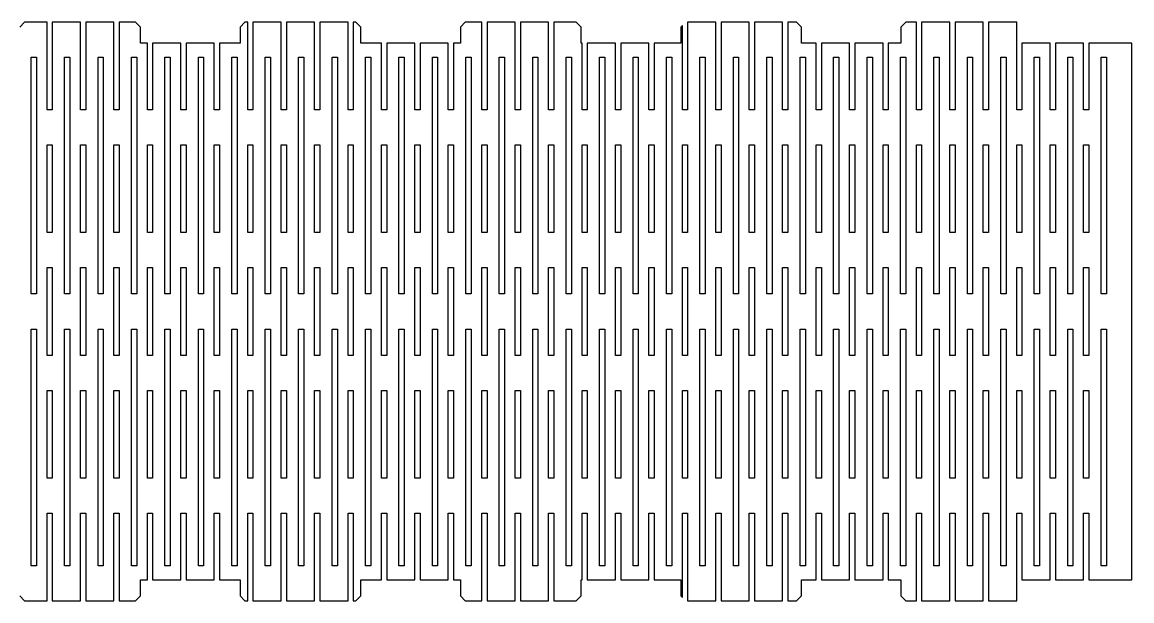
# Model space of a CAD drawing. Header units: millimetres. Extents: x -1 to 315, y -56 to 41.
# Drawn here: x 156.7 to 314.9, y -41.2 to 41.2 of the extents above; entities that cross this region are included whole.
import ezdxf

# ---------------------------------------------------------------- set-up
doc = ezdxf.new("R2010")
doc.units = ezdxf.units.MM

msp = doc.modelspace()

# ---------------------------------------------------------------- linework, layer by layer
at = {"color": 7, "linetype": 'Continuous', "lineweight": 25}
for p, q in [((157.02, 41.25), (156.33, 40.56)), ((160.22, 41.25), (157.02, 41.25)), ((160.22, 28.75), (160.22, 41.25)), ((160.97, 41.25), (160.97, 28.75)), ((164.99, 41.25), (160.97, 41.25)), ((164.99, 28.75), (164.99, 41.25)), ((165.74, 41.25), (165.74, 28.75)), ((169.76, 41.25), (165.74, 41.25)), ((169.76, 28.75), (169.76, 41.25)), ((170.51, 41.25), (170.51, 28.75)), ((172.85, 41.25), (170.51, 41.25)), ((173.54, 40.56), (172.85, 41.25)), ((188.43, 41.25), (187.75, 40.56)), ((188.83, 41.25), (188.43, 41.25)), ((188.83, 28.75), (188.83, 41.25)), ((189.58, 41.25), (189.58, 28.75)), ((193.6, 41.25), (189.58, 41.25)), ((193.6, 28.75), (193.6, 41.25)), ((194.35, 41.25), (194.35, 28.75)), ((198.37, 41.25), (194.35, 41.25)), ((198.37, 28.75), (198.37, 41.25)), ((199.12, 41.25), (199.12, 28.75)), ((203.14, 41.25), (199.12, 41.25)), ((203.14, 28.75), (203.14, 41.25)), ((203.89, 41.25), (203.89, 28.75)), ((204.26, 41.25), (203.89, 41.25)), ((204.95, 40.56), (204.26, 41.25)), ((219.85, 41.25), (219.16, 40.56)), ((222.21, 41.25), (219.85, 41.25)), ((222.21, 28.75), (222.21, 41.25)), ((222.96, 41.25), (222.96, 28.75)), ((226.98, 41.25), (222.96, 41.25)), ((226.98, 28.75), (226.98, 41.25)), ((227.73, 41.25), (227.73, 28.75)), ((231.74, 41.25), (227.73, 41.25)), ((231.74, 28.75), (231.74, 41.25)), ((232.49, 41.25), (232.49, 28.75)), ((235.68, 41.25), (232.49, 41.25)), ((236.37, 40.56), (235.68, 41.25)), ((251.57, 41.25), (251.57, 28.75)), ((255.59, 41.25), (251.57, 41.25)), ((255.59, 28.75), (255.59, 41.25)), ((256.34, 41.25), (256.34, 28.75)), ((260.35, 41.25), (256.34, 41.25)), ((260.35, 28.75), (260.35, 41.25)), ((261.1, 41.25), (261.1, 28.75)), ((265.12, 41.25), (261.1, 41.25)), ((265.12, 28.75), (265.12, 41.25)), ((265.87, 41.25), (265.87, 28.75)), ((267.1, 41.25), (265.87, 41.25)), ((267.79, 40.56), (267.1, 41.25)), ((282.68, 41.25), (281.99, 40.56)), ((284.19, 41.25), (282.68, 41.25)), ((284.19, 28.75), (284.19, 41.25)), ((284.94, 41.25), (284.94, 28.75)), ((288.96, 41.25), (284.94, 41.25)), ((288.96, 28.75), (288.96, 41.25)), ((289.71, 41.25), (289.71, 28.75)), ((293.73, 41.25), (289.71, 41.25)), ((293.73, 28.75), (293.73, 41.25)), ((294.48, 41.25), (294.48, 28.75)), ((298.5, 41.25), (294.48, 41.25)), ((298.5, 28.75), (298.5, 41.25)), ((173.54, 38.25), (173.54, 40.56)), ((187.75, 40.56), (187.75, 38.25)), ((204.95, 38.25), (204.95, 40.56)), ((219.16, 40.56), (219.16, 38.25)), ((236.37, 38.25), (236.37, 40.56)), ((250.82, 40.8), (250.58, 40.56)), ((250.58, 40.56), (250.58, 38.25)), ((250.82, 28.75), (250.82, 40.8)), ((267.79, 38.25), (267.79, 40.56)), ((281.99, 40.56), (281.99, 38.25)), ((174.53, 38.25), (173.54, 38.25)), ((174.53, 28.75), (174.53, 38.25)), ((175.28, 38.25), (175.28, 28.75)), ((179.3, 38.25), (175.28, 38.25)), ((179.3, 28.75), (179.3, 38.25)), ((180.05, 38.25), (180.05, 28.75)), ((184.06, 38.25), (180.05, 38.25)), ((184.06, 28.75), (184.06, 38.25)), ((184.81, 38.25), (184.81, 28.75)), ((187.75, 38.25), (184.81, 38.25)), ((207.9, 38.25), (204.95, 38.25)), ((207.9, 28.75), (207.9, 38.25)), ((208.65, 38.25), (208.65, 28.75)), ((212.67, 38.25), (208.65, 38.25)), ((212.67, 28.75), (212.67, 38.25)), ((213.42, 38.25), (213.42, 28.75)), ((217.44, 38.25), (213.42, 38.25)), ((217.44, 28.75), (217.44, 38.25)), ((218.19, 38.25), (218.19, 28.75)), ((219.16, 38.25), (218.19, 38.25)), ((236.51, 38.25), (236.37, 38.25)), ((236.51, 28.75), (236.51, 38.25)), ((237.26, 38.25), (237.26, 28.75)), ((241.28, 38.25), (237.26, 38.25)), ((241.28, 28.75), (241.28, 38.25)), ((242.03, 38.25), (242.03, 28.75)), ((246.05, 38.25), (242.03, 38.25)), ((246.05, 28.75), (246.05, 38.25)), ((246.8, 38.25), (246.8, 28.75)), ((250.58, 38.25), (246.8, 38.25)), ((269.89, 38.25), (267.79, 38.25)), ((269.89, 28.75), (269.89, 38.25)), ((270.64, 38.25), (270.64, 28.75)), ((274.66, 38.25), (270.64, 38.25)), ((274.66, 28.75), (274.66, 38.25)), ((275.41, 38.25), (275.41, 28.75)), ((279.43, 38.25), (275.41, 38.25)), ((279.43, 28.75), (279.43, 38.25)), ((280.18, 38.25), (280.18, 28.75)), ((281.99, 38.25), (280.18, 38.25)), ((299.25, 38.25), (299.25, 28.75)), ((303.27, 38.25), (299.25, 38.25)), ((303.27, 28.75), (303.27, 38.25)), ((304.02, 38.25), (304.02, 28.75)), ((308.03, 38.25), (304.02, 38.25)), ((308.03, 28.75), (308.03, 38.25)), ((308.78, 38.25), (308.78, 28.75)), ((314.91, 38.25), (308.78, 38.25)), ((314.91, -38.25), (314.91, 38.25)), ((157.95, 2.5), (157.95, 36.25)), ((157.95, 36.25), (158.7, 36.25)), ((158.7, 36.25), (158.7, 2.5)), ((162.72, 2.5), (162.72, 36.25)), ((162.72, 36.25), (163.47, 36.25)), ((163.47, 36.25), (163.47, 2.5)), ((167.49, 2.5), (167.49, 36.25)), ((167.49, 36.25), (168.24, 36.25)), ((168.24, 36.25), (168.24, 2.5)), ((172.26, 2.5), (172.26, 36.25)), ((172.26, 36.25), (173.01, 36.25)), ((173.01, 36.25), (173.01, 2.5)), ((177.03, 2.5), (177.03, 36.25)), ((177.03, 36.25), (177.78, 36.25)), ((177.78, 36.25), (177.78, 2.5)), ((181.8, 2.5), (181.8, 36.25)), ((181.8, 36.25), (182.55, 36.25)), ((182.55, 36.25), (182.55, 2.5)), ((186.56, 2.5), (186.56, 36.25)), ((186.56, 36.25), (187.31, 36.25)), ((187.31, 36.25), (187.31, 2.5)), ((191.33, 2.5), (191.33, 36.25)), ((191.33, 36.25), (192.08, 36.25)), ((192.08, 36.25), (192.08, 2.5)), ((196.1, 2.5), (196.1, 36.25)), ((196.1, 36.25), (196.85, 36.25)), ((196.85, 36.25), (196.85, 2.5)), ((200.87, 2.5), (200.87, 36.25)), ((200.87, 36.25), (201.62, 36.25)), ((201.62, 36.25), (201.62, 2.5)), ((205.64, 2.5), (205.64, 36.25)), ((205.64, 36.25), (206.39, 36.25)), ((206.39, 36.25), (206.39, 2.5)), ((210.4, 2.5), (210.4, 36.25)), ((210.4, 36.25), (211.15, 36.25)), ((211.15, 36.25), (211.15, 2.5)), ((215.17, 2.5), (215.17, 36.25)), ((215.17, 36.25), (215.92, 36.25)), ((215.92, 36.25), (215.92, 2.5)), ((219.94, 2.5), (219.94, 36.25)), ((219.94, 36.25), (220.69, 36.25)), ((220.69, 36.25), (220.69, 2.5)), ((224.71, 2.5), (224.71, 36.25)), ((224.71, 36.25), (225.46, 36.25)), ((225.46, 36.25), (225.46, 2.5)), ((229.48, 2.5), (229.48, 36.25)), ((229.48, 36.25), (230.23, 36.25)), ((230.23, 36.25), (230.23, 2.5)), ((234.24, 2.5), (234.24, 36.25)), ((234.24, 36.25), (234.99, 36.25)), ((234.99, 36.25), (234.99, 2.5)), ((239.01, 2.5), (239.01, 36.25)), ((239.01, 36.25), (239.76, 36.25)), ((239.76, 36.25), (239.76, 2.5)), ((243.78, 2.5), (243.78, 36.25)), ((243.78, 36.25), (244.53, 36.25)), ((244.53, 36.25), (244.53, 2.5)), ((248.55, 2.5), (248.55, 36.25)), ((248.55, 36.25), (249.3, 36.25)), ((249.3, 36.25), (249.3, 2.5)), ((253.32, 2.5), (253.32, 36.25)), ((253.32, 36.25), (254.07, 36.25)), ((254.07, 36.25), (254.07, 2.5)), ((258.09, 2.5), (258.09, 36.25)), ((258.09, 36.25), (258.84, 36.25)), ((258.84, 36.25), (258.84, 2.5)), ((262.85, 2.5), (262.85, 36.25)), ((262.85, 36.25), (263.6, 36.25)), ((263.6, 36.25), (263.6, 2.5)), ((267.62, 2.5), (267.62, 36.25)), ((267.62, 36.25), (268.37, 36.25)), ((268.37, 36.25), (268.37, 2.5)), ((272.39, 2.5), (272.39, 36.25)), ((272.39, 36.25), (273.14, 36.25)), ((273.14, 36.25), (273.14, 2.5)), ((277.16, 2.5), (277.16, 36.25)), ((277.16, 36.25), (277.91, 36.25)), ((277.91, 36.25), (277.91, 2.5)), ((281.93, 2.5), (281.93, 36.25)), ((281.93, 36.25), (282.68, 36.25)), ((282.68, 36.25), (282.68, 2.5)), ((286.69, 2.5), (286.69, 36.25)), ((286.69, 36.25), (287.44, 36.25)), ((287.44, 36.25), (287.44, 2.5)), ((291.46, 2.5), (291.46, 36.25)), ((291.46, 36.25), (292.21, 36.25)), ((292.21, 36.25), (292.21, 2.5)), ((296.23, 2.5), (296.23, 36.25)), ((296.23, 36.25), (296.98, 36.25)), ((296.98, 36.25), (296.98, 2.5)), ((301, 2.5), (301, 36.25)), ((301, 36.25), (301.75, 36.25)), ((301.75, 36.25), (301.75, 2.5)), ((305.77, 2.5), (305.77, 36.25)), ((305.77, 36.25), (306.52, 36.25)), ((306.52, 36.25), (306.52, 2.5)), ((310.53, 2.5), (310.53, 36.25)), ((310.53, 36.25), (311.28, 36.25)), ((311.28, 36.25), (311.28, 2.5)), ((160.97, 28.75), (160.22, 28.75)), ((165.74, 28.75), (164.99, 28.75)), ((170.51, 28.75), (169.76, 28.75)), ((175.28, 28.75), (174.53, 28.75)), ((180.05, 28.75), (179.3, 28.75)), ((184.81, 28.75), (184.06, 28.75)), ((189.58, 28.75), (188.83, 28.75)), ((194.35, 28.75), (193.6, 28.75)), ((199.12, 28.75), (198.37, 28.75)), ((203.89, 28.75), (203.14, 28.75)), ((208.65, 28.75), (207.9, 28.75)), ((213.42, 28.75), (212.67, 28.75)), ((218.19, 28.75), (217.44, 28.75)), ((222.96, 28.75), (222.21, 28.75)), ((227.73, 28.75), (226.98, 28.75)), ((232.49, 28.75), (231.74, 28.75)), ((237.26, 28.75), (236.51, 28.75)), ((242.03, 28.75), (241.28, 28.75)), ((246.8, 28.75), (246.05, 28.75)), ((251.57, 28.75), (250.82, 28.75)), ((256.34, 28.75), (255.59, 28.75)), ((261.1, 28.75), (260.35, 28.75)), ((265.87, 28.75), (265.12, 28.75)), ((270.64, 28.75), (269.89, 28.75)), ((275.41, 28.75), (274.66, 28.75)), ((280.18, 28.75), (279.43, 28.75)), ((284.94, 28.75), (284.19, 28.75)), ((289.71, 28.75), (288.96, 28.75)), ((294.48, 28.75), (293.73, 28.75)), ((299.25, 28.75), (298.5, 28.75)), ((304.02, 28.75), (303.27, 28.75)), ((308.78, 28.75), (308.03, 28.75)), ((160.22, 23.75), (160.97, 23.75)), ((160.22, 11.25), (160.22, 23.75)), ((160.97, 23.75), (160.97, 11.25)), ((164.99, 23.75), (165.74, 23.75)), ((164.99, 11.25), (164.99, 23.75)), ((165.74, 23.75), (165.74, 11.25)), ((169.76, 23.75), (170.51, 23.75)), ((169.76, 11.25), (169.76, 23.75)), ((170.51, 23.75), (170.51, 11.25)), ((174.53, 23.75), (175.28, 23.75)), ((174.53, 11.25), (174.53, 23.75)), ((175.28, 23.75), (175.28, 11.25)), ((179.3, 23.75), (180.05, 23.75)), ((179.3, 11.25), (179.3, 23.75)), ((180.05, 23.75), (180.05, 11.25)), ((184.06, 23.75), (184.81, 23.75)), ((184.06, 11.25), (184.06, 23.75)), ((184.81, 23.75), (184.81, 11.25)), ((188.83, 23.75), (189.58, 23.75)), ((188.83, 11.25), (188.83, 23.75)), ((189.58, 23.75), (189.58, 11.25)), ((193.6, 23.75), (194.35, 23.75)), ((193.6, 11.25), (193.6, 23.75)), ((194.35, 23.75), (194.35, 11.25)), ((198.37, 23.75), (199.12, 23.75)), ((198.37, 11.25), (198.37, 23.75)), ((199.12, 23.75), (199.12, 11.25)), ((203.14, 23.75), (203.89, 23.75)), ((203.14, 11.25), (203.14, 23.75)), ((203.89, 23.75), (203.89, 11.25)), ((207.9, 23.75), (208.65, 23.75)), ((207.9, 11.25), (207.9, 23.75)), ((208.65, 23.75), (208.65, 11.25)), ((212.67, 23.75), (213.42, 23.75)), ((212.67, 11.25), (212.67, 23.75)), ((213.42, 23.75), (213.42, 11.25)), ((217.44, 23.75), (218.19, 23.75)), ((217.44, 11.25), (217.44, 23.75)), ((218.19, 23.75), (218.19, 11.25)), ((222.21, 23.75), (222.96, 23.75)), ((222.21, 11.25), (222.21, 23.75)), ((222.96, 23.75), (222.96, 11.25)), ((226.98, 23.75), (227.73, 23.75)), ((226.98, 11.25), (226.98, 23.75)), ((227.73, 23.75), (227.73, 11.25)), ((231.74, 23.75), (232.49, 23.75)), ((231.74, 11.25), (231.74, 23.75)), ((232.49, 23.75), (232.49, 11.25)), ((236.51, 23.75), (237.26, 23.75)), ((236.51, 11.25), (236.51, 23.75)), ((237.26, 23.75), (237.26, 11.25)), ((241.28, 23.75), (242.03, 23.75)), ((241.28, 11.25), (241.28, 23.75)), ((242.03, 23.75), (242.03, 11.25)), ((246.05, 23.75), (246.8, 23.75)), ((246.05, 11.25), (246.05, 23.75)), ((246.8, 23.75), (246.8, 11.25)), ((250.82, 23.75), (251.57, 23.75)), ((250.82, 11.25), (250.82, 23.75)), ((251.57, 23.75), (251.57, 11.25)), ((255.59, 23.75), (256.34, 23.75)), ((255.59, 11.25), (255.59, 23.75)), ((256.34, 23.75), (256.34, 11.25)), ((260.35, 23.75), (261.1, 23.75)), ((260.35, 11.25), (260.35, 23.75)), ((261.1, 23.75), (261.1, 11.25)), ((265.12, 23.75), (265.87, 23.75)), ((265.12, 11.25), (265.12, 23.75)), ((265.87, 23.75), (265.87, 11.25)), ((269.89, 23.75), (270.64, 23.75)), ((269.89, 11.25), (269.89, 23.75)), ((270.64, 23.75), (270.64, 11.25)), ((274.66, 23.75), (275.41, 23.75)), ((274.66, 11.25), (274.66, 23.75)), ((275.41, 23.75), (275.41, 11.25)), ((279.43, 23.75), (280.18, 23.75)), ((279.43, 11.25), (279.43, 23.75)), ((280.18, 23.75), (280.18, 11.25)), ((284.19, 23.75), (284.94, 23.75)), ((284.19, 11.25), (284.19, 23.75)), ((284.94, 23.75), (284.94, 11.25)), ((288.96, 23.75), (289.71, 23.75)), ((288.96, 11.25), (288.96, 23.75)), ((289.71, 23.75), (289.71, 11.25)), ((293.73, 23.75), (294.48, 23.75)), ((293.73, 11.25), (293.73, 23.75)), ((294.48, 23.75), (294.48, 11.25)), ((298.5, 23.75), (299.25, 23.75)), ((298.5, 11.25), (298.5, 23.75)), ((299.25, 23.75), (299.25, 11.25)), ((303.27, 23.75), (304.02, 23.75)), ((303.27, 11.25), (303.27, 23.75)), ((304.02, 23.75), (304.02, 11.25)), ((308.03, 23.75), (308.78, 23.75)), ((308.03, 11.25), (308.03, 23.75)), ((308.78, 23.75), (308.78, 11.25)), ((160.97, 11.25), (160.22, 11.25)), ((165.74, 11.25), (164.99, 11.25)), ((170.51, 11.25), (169.76, 11.25)), ((175.28, 11.25), (174.53, 11.25)), ((180.05, 11.25), (179.3, 11.25)), ((184.81, 11.25), (184.06, 11.25)), ((189.58, 11.25), (188.83, 11.25)), ((194.35, 11.25), (193.6, 11.25)), ((199.12, 11.25), (198.37, 11.25)), ((203.89, 11.25), (203.14, 11.25)), ((208.65, 11.25), (207.9, 11.25)), ((213.42, 11.25), (212.67, 11.25)), ((218.19, 11.25), (217.44, 11.25)), ((222.96, 11.25), (222.21, 11.25)), ((227.73, 11.25), (226.98, 11.25)), ((232.49, 11.25), (231.74, 11.25)), ((237.26, 11.25), (236.51, 11.25)), ((242.03, 11.25), (241.28, 11.25)), ((246.8, 11.25), (246.05, 11.25)), ((251.57, 11.25), (250.82, 11.25)), ((256.34, 11.25), (255.59, 11.25)), ((261.1, 11.25), (260.35, 11.25)), ((265.87, 11.25), (265.12, 11.25)), ((270.64, 11.25), (269.89, 11.25)), ((275.41, 11.25), (274.66, 11.25)), ((280.18, 11.25), (279.43, 11.25)), ((284.94, 11.25), (284.19, 11.25)), ((289.71, 11.25), (288.96, 11.25)), ((294.48, 11.25), (293.73, 11.25)), ((299.25, 11.25), (298.5, 11.25)), ((304.02, 11.25), (303.27, 11.25)), ((308.78, 11.25), (308.03, 11.25)), ((160.22, 6.25), (160.97, 6.25)), ((160.22, -6.25), (160.22, 6.25)), ((160.97, 6.25), (160.97, -6.25)), ((164.99, 6.25), (165.74, 6.25)), ((164.99, -6.25), (164.99, 6.25)), ((165.74, 6.25), (165.74, -6.25)), ((169.76, 6.25), (170.51, 6.25)), ((169.76, -6.25), (169.76, 6.25)), ((170.51, 6.25), (170.51, -6.25)), ((174.53, 6.25), (175.28, 6.25)), ((174.53, -6.25), (174.53, 6.25)), ((175.28, 6.25), (175.28, -6.25)), ((179.3, 6.25), (180.05, 6.25)), ((179.3, -6.25), (179.3, 6.25)), ((180.05, 6.25), (180.05, -6.25)), ((184.06, 6.25), (184.81, 6.25)), ((184.06, -6.25), (184.06, 6.25)), ((184.81, 6.25), (184.81, -6.25)), ((188.83, 6.25), (189.58, 6.25)), ((188.83, -6.25), (188.83, 6.25)), ((189.58, 6.25), (189.58, -6.25)), ((193.6, 6.25), (194.35, 6.25)), ((193.6, -6.25), (193.6, 6.25)), ((194.35, 6.25), (194.35, -6.25)), ((198.37, 6.25), (199.12, 6.25)), ((198.37, -6.25), (198.37, 6.25)), ((199.12, 6.25), (199.12, -6.25)), ((203.14, 6.25), (203.89, 6.25)), ((203.14, -6.25), (203.14, 6.25)), ((203.89, 6.25), (203.89, -6.25)), ((207.9, 6.25), (208.65, 6.25)), ((207.9, -6.25), (207.9, 6.25)), ((208.65, 6.25), (208.65, -6.25)), ((212.67, 6.25), (213.42, 6.25)), ((212.67, -6.25), (212.67, 6.25)), ((213.42, 6.25), (213.42, -6.25)), ((217.44, 6.25), (218.19, 6.25)), ((217.44, -6.25), (217.44, 6.25)), ((218.19, 6.25), (218.19, -6.25)), ((222.21, 6.25), (222.96, 6.25)), ((222.21, -6.25), (222.21, 6.25)), ((222.96, 6.25), (222.96, -6.25)), ((226.98, 6.25), (227.73, 6.25)), ((226.98, -6.25), (226.98, 6.25)), ((227.73, 6.25), (227.73, -6.25)), ((231.74, 6.25), (232.49, 6.25)), ((231.74, -6.25), (231.74, 6.25)), ((232.49, 6.25), (232.49, -6.25)), ((236.51, 6.25), (237.26, 6.25)), ((236.51, -6.25), (236.51, 6.25)), ((237.26, 6.25), (237.26, -6.25)), ((241.28, 6.25), (242.03, 6.25)), ((241.28, -6.25), (241.28, 6.25)), ((242.03, 6.25), (242.03, -6.25)), ((246.05, 6.25), (246.8, 6.25)), ((246.05, -6.25), (246.05, 6.25)), ((246.8, 6.25), (246.8, -6.25)), ((250.82, 6.25), (251.57, 6.25)), ((250.82, -6.25), (250.82, 6.25)), ((251.57, 6.25), (251.57, -6.25)), ((255.59, 6.25), (256.34, 6.25)), ((255.59, -6.25), (255.59, 6.25)), ((256.34, 6.25), (256.34, -6.25)), ((260.35, 6.25), (261.1, 6.25)), ((260.35, -6.25), (260.35, 6.25)), ((261.1, 6.25), (261.1, -6.25)), ((265.12, 6.25), (265.87, 6.25)), ((265.12, -6.25), (265.12, 6.25)), ((265.87, 6.25), (265.87, -6.25)), ((269.89, 6.25), (270.64, 6.25)), ((269.89, -6.25), (269.89, 6.25)), ((270.64, 6.25), (270.64, -6.25)), ((274.66, 6.25), (275.41, 6.25)), ((274.66, -6.25), (274.66, 6.25)), ((275.41, 6.25), (275.41, -6.25)), ((279.43, 6.25), (280.18, 6.25)), ((279.43, -6.25), (279.43, 6.25)), ((280.18, 6.25), (280.18, -6.25)), ((284.19, 6.25), (284.94, 6.25)), ((284.19, -6.25), (284.19, 6.25)), ((284.94, 6.25), (284.94, -6.25)), ((288.96, 6.25), (289.71, 6.25)), ((288.96, -6.25), (288.96, 6.25)), ((289.71, 6.25), (289.71, -6.25)), ((293.73, 6.25), (294.48, 6.25)), ((293.73, -6.25), (293.73, 6.25)), ((294.48, 6.25), (294.48, -6.25)), ((298.5, 6.25), (299.25, 6.25)), ((298.5, -6.25), (298.5, 6.25)), ((299.25, 6.25), (299.25, -6.25)), ((303.27, 6.25), (304.02, 6.25)), ((303.27, -6.25), (303.27, 6.25)), ((304.02, 6.25), (304.02, -6.25)), ((308.03, 6.25), (308.78, 6.25)), ((308.03, -6.25), (308.03, 6.25)), ((308.78, 6.25), (308.78, -6.25)), ((158.7, 2.5), (157.95, 2.5)), ((163.47, 2.5), (162.72, 2.5)), ((168.24, 2.5), (167.49, 2.5)), ((173.01, 2.5), (172.26, 2.5)), ((177.78, 2.5), (177.03, 2.5)), ((182.55, 2.5), (181.8, 2.5)), ((187.31, 2.5), (186.56, 2.5)), ((192.08, 2.5), (191.33, 2.5)), ((196.85, 2.5), (196.1, 2.5)), ((201.62, 2.5), (200.87, 2.5)), ((206.39, 2.5), (205.64, 2.5)), ((211.15, 2.5), (210.4, 2.5)), ((215.92, 2.5), (215.17, 2.5)), ((220.69, 2.5), (219.94, 2.5)), ((225.46, 2.5), (224.71, 2.5)), ((230.23, 2.5), (229.48, 2.5)), ((234.99, 2.5), (234.24, 2.5)), ((239.76, 2.5), (239.01, 2.5)), ((244.53, 2.5), (243.78, 2.5)), ((249.3, 2.5), (248.55, 2.5)), ((254.07, 2.5), (253.32, 2.5)), ((258.84, 2.5), (258.09, 2.5)), ((263.6, 2.5), (262.85, 2.5)), ((268.37, 2.5), (267.62, 2.5)), ((273.14, 2.5), (272.39, 2.5)), ((277.91, 2.5), (277.16, 2.5)), ((282.68, 2.5), (281.93, 2.5)), ((287.44, 2.5), (286.69, 2.5)), ((292.21, 2.5), (291.46, 2.5)), ((296.98, 2.5), (296.23, 2.5)), ((301.75, 2.5), (301, 2.5)), ((306.52, 2.5), (305.77, 2.5)), ((311.28, 2.5), (310.53, 2.5)), ((157.95, -36.25), (157.95, -2.5)), ((157.95, -2.5), (158.7, -2.5)), ((158.7, -2.5), (158.7, -36.25)), ((162.72, -36.25), (162.72, -2.5)), ((162.72, -2.5), (163.47, -2.5)), ((163.47, -2.5), (163.47, -36.25)), ((167.49, -36.25), (167.49, -2.5)), ((167.49, -2.5), (168.24, -2.5)), ((168.24, -2.5), (168.24, -36.25)), ((172.26, -36.25), (172.26, -2.5)), ((172.26, -2.5), (173.01, -2.5)), ((173.01, -2.5), (173.01, -36.25)), ((177.03, -36.25), (177.03, -2.5)), ((177.03, -2.5), (177.78, -2.5)), ((177.78, -2.5), (177.78, -36.25)), ((181.8, -36.25), (181.8, -2.5)), ((181.8, -2.5), (182.55, -2.5)), ((182.55, -2.5), (182.55, -36.25)), ((186.56, -36.25), (186.56, -2.5)), ((186.56, -2.5), (187.31, -2.5)), ((187.31, -2.5), (187.31, -36.25)), ((191.33, -36.25), (191.33, -2.5)), ((191.33, -2.5), (192.08, -2.5)), ((192.08, -2.5), (192.08, -36.25)), ((196.1, -36.25), (196.1, -2.5)), ((196.1, -2.5), (196.85, -2.5)), ((196.85, -2.5), (196.85, -36.25)), ((200.87, -36.25), (200.87, -2.5)), ((200.87, -2.5), (201.62, -2.5)), ((201.62, -2.5), (201.62, -36.25)), ((205.64, -36.25), (205.64, -2.5)), ((205.64, -2.5), (206.39, -2.5)), ((206.39, -2.5), (206.39, -36.25)), ((210.4, -36.25), (210.4, -2.5)), ((210.4, -2.5), (211.15, -2.5)), ((211.15, -2.5), (211.15, -36.25)), ((215.17, -36.25), (215.17, -2.5)), ((215.17, -2.5), (215.92, -2.5)), ((215.92, -2.5), (215.92, -36.25)), ((219.94, -36.25), (219.94, -2.5)), ((219.94, -2.5), (220.69, -2.5)), ((220.69, -2.5), (220.69, -36.25)), ((224.71, -36.25), (224.71, -2.5)), ((224.71, -2.5), (225.46, -2.5)), ((225.46, -2.5), (225.46, -36.25)), ((229.48, -36.25), (229.48, -2.5)), ((229.48, -2.5), (230.23, -2.5)), ((230.23, -2.5), (230.23, -36.25)), ((234.24, -36.25), (234.24, -2.5)), ((234.24, -2.5), (234.99, -2.5)), ((234.99, -2.5), (234.99, -36.25)), ((239.01, -36.25), (239.01, -2.5)), ((239.01, -2.5), (239.76, -2.5)), ((239.76, -2.5), (239.76, -36.25)), ((243.78, -36.25), (243.78, -2.5)), ((243.78, -2.5), (244.53, -2.5)), ((244.53, -2.5), (244.53, -36.25)), ((248.55, -36.25), (248.55, -2.5)), ((248.55, -2.5), (249.3, -2.5)), ((249.3, -2.5), (249.3, -36.25)), ((253.32, -36.25), (253.32, -2.5)), ((253.32, -2.5), (254.07, -2.5)), ((254.07, -2.5), (254.07, -36.25)), ((258.09, -36.25), (258.09, -2.5)), ((258.09, -2.5), (258.84, -2.5)), ((258.84, -2.5), (258.84, -36.25)), ((262.85, -36.25), (262.85, -2.5)), ((262.85, -2.5), (263.6, -2.5)), ((263.6, -2.5), (263.6, -36.25)), ((267.62, -36.25), (267.62, -2.5)), ((267.62, -2.5), (268.37, -2.5)), ((268.37, -2.5), (268.37, -36.25)), ((272.39, -36.25), (272.39, -2.5)), ((272.39, -2.5), (273.14, -2.5)), ((273.14, -2.5), (273.14, -36.25)), ((277.16, -36.25), (277.16, -2.5)), ((277.16, -2.5), (277.91, -2.5)), ((277.91, -2.5), (277.91, -36.25)), ((281.93, -36.25), (281.93, -2.5)), ((281.93, -2.5), (282.68, -2.5)), ((282.68, -2.5), (282.68, -36.25)), ((286.69, -36.25), (286.69, -2.5)), ((286.69, -2.5), (287.44, -2.5)), ((287.44, -2.5), (287.44, -36.25)), ((291.46, -36.25), (291.46, -2.5)), ((291.46, -2.5), (292.21, -2.5)), ((292.21, -2.5), (292.21, -36.25)), ((296.23, -36.25), (296.23, -2.5)), ((296.23, -2.5), (296.98, -2.5)), ((296.98, -2.5), (296.98, -36.25)), ((301, -36.25), (301, -2.5)), ((301, -2.5), (301.75, -2.5)), ((301.75, -2.5), (301.75, -36.25)), ((305.77, -36.25), (305.77, -2.5)), ((305.77, -2.5), (306.52, -2.5)), ((306.52, -2.5), (306.52, -36.25)), ((310.53, -36.25), (310.53, -2.5)), ((310.53, -2.5), (311.28, -2.5)), ((311.28, -2.5), (311.28, -36.25)), ((160.97, -6.25), (160.22, -6.25)), ((165.74, -6.25), (164.99, -6.25)), ((170.51, -6.25), (169.76, -6.25)), ((175.28, -6.25), (174.53, -6.25)), ((180.05, -6.25), (179.3, -6.25)), ((184.81, -6.25), (184.06, -6.25)), ((189.58, -6.25), (188.83, -6.25)), ((194.35, -6.25), (193.6, -6.25)), ((199.12, -6.25), (198.37, -6.25)), ((203.89, -6.25), (203.14, -6.25)), ((208.65, -6.25), (207.9, -6.25)), ((213.42, -6.25), (212.67, -6.25)), ((218.19, -6.25), (217.44, -6.25)), ((222.96, -6.25), (222.21, -6.25)), ((227.73, -6.25), (226.98, -6.25)), ((232.49, -6.25), (231.74, -6.25)), ((237.26, -6.25), (236.51, -6.25)), ((242.03, -6.25), (241.28, -6.25)), ((246.8, -6.25), (246.05, -6.25)), ((251.57, -6.25), (250.82, -6.25)), ((256.34, -6.25), (255.59, -6.25)), ((261.1, -6.25), (260.35, -6.25)), ((265.87, -6.25), (265.12, -6.25)), ((270.64, -6.25), (269.89, -6.25)), ((275.41, -6.25), (274.66, -6.25)), ((280.18, -6.25), (279.43, -6.25)), ((284.94, -6.25), (284.19, -6.25)), ((289.71, -6.25), (288.96, -6.25)), ((294.48, -6.25), (293.73, -6.25)), ((299.25, -6.25), (298.5, -6.25)), ((304.02, -6.25), (303.27, -6.25)), ((308.78, -6.25), (308.03, -6.25)), ((160.22, -11.25), (160.97, -11.25)), ((160.22, -23.75), (160.22, -11.25)), ((160.97, -11.25), (160.97, -23.75)), ((164.99, -11.25), (165.74, -11.25)), ((164.99, -23.75), (164.99, -11.25)), ((165.74, -11.25), (165.74, -23.75)), ((169.76, -11.25), (170.51, -11.25)), ((169.76, -23.75), (169.76, -11.25)), ((170.51, -11.25), (170.51, -23.75)), ((174.53, -11.25), (175.28, -11.25)), ((174.53, -23.75), (174.53, -11.25)), ((175.28, -11.25), (175.28, -23.75)), ((179.3, -11.25), (180.05, -11.25)), ((179.3, -23.75), (179.3, -11.25)), ((180.05, -11.25), (180.05, -23.75)), ((184.06, -11.25), (184.81, -11.25)), ((184.06, -23.75), (184.06, -11.25)), ((184.81, -11.25), (184.81, -23.75)), ((188.83, -11.25), (189.58, -11.25)), ((188.83, -23.75), (188.83, -11.25)), ((189.58, -11.25), (189.58, -23.75)), ((193.6, -11.25), (194.35, -11.25)), ((193.6, -23.75), (193.6, -11.25)), ((194.35, -11.25), (194.35, -23.75)), ((198.37, -11.25), (199.12, -11.25)), ((198.37, -23.75), (198.37, -11.25)), ((199.12, -11.25), (199.12, -23.75)), ((203.14, -11.25), (203.89, -11.25)), ((203.14, -23.75), (203.14, -11.25)), ((203.89, -11.25), (203.89, -23.75)), ((207.9, -11.25), (208.65, -11.25)), ((207.9, -23.75), (207.9, -11.25)), ((208.65, -11.25), (208.65, -23.75)), ((212.67, -11.25), (213.42, -11.25)), ((212.67, -23.75), (212.67, -11.25)), ((213.42, -11.25), (213.42, -23.75)), ((217.44, -11.25), (218.19, -11.25)), ((217.44, -23.75), (217.44, -11.25)), ((218.19, -11.25), (218.19, -23.75)), ((222.21, -11.25), (222.96, -11.25)), ((222.21, -23.75), (222.21, -11.25)), ((222.96, -11.25), (222.96, -23.75)), ((226.98, -11.25), (227.73, -11.25)), ((226.98, -23.75), (226.98, -11.25)), ((227.73, -11.25), (227.73, -23.75)), ((231.74, -11.25), (232.49, -11.25)), ((231.74, -23.75), (231.74, -11.25)), ((232.49, -11.25), (232.49, -23.75)), ((236.51, -11.25), (237.26, -11.25)), ((236.51, -23.75), (236.51, -11.25)), ((237.26, -11.25), (237.26, -23.75)), ((241.28, -11.25), (242.03, -11.25)), ((241.28, -23.75), (241.28, -11.25)), ((242.03, -11.25), (242.03, -23.75)), ((246.05, -11.25), (246.8, -11.25)), ((246.05, -23.75), (246.05, -11.25)), ((246.8, -11.25), (246.8, -23.75)), ((250.82, -11.25), (251.57, -11.25)), ((250.82, -23.75), (250.82, -11.25)), ((251.57, -11.25), (251.57, -23.75)), ((255.59, -11.25), (256.34, -11.25)), ((255.59, -23.75), (255.59, -11.25)), ((256.34, -11.25), (256.34, -23.75)), ((260.35, -11.25), (261.1, -11.25)), ((260.35, -23.75), (260.35, -11.25)), ((261.1, -11.25), (261.1, -23.75)), ((265.12, -11.25), (265.87, -11.25)), ((265.12, -23.75), (265.12, -11.25)), ((265.87, -11.25), (265.87, -23.75)), ((269.89, -11.25), (270.64, -11.25)), ((269.89, -23.75), (269.89, -11.25)), ((270.64, -11.25), (270.64, -23.75)), ((274.66, -11.25), (275.41, -11.25)), ((274.66, -23.75), (274.66, -11.25)), ((275.41, -11.25), (275.41, -23.75)), ((279.43, -11.25), (280.18, -11.25)), ((279.43, -23.75), (279.43, -11.25)), ((280.18, -11.25), (280.18, -23.75)), ((284.19, -11.25), (284.94, -11.25)), ((284.19, -23.75), (284.19, -11.25)), ((284.94, -11.25), (284.94, -23.75)), ((288.96, -11.25), (289.71, -11.25)), ((288.96, -23.75), (288.96, -11.25)), ((289.71, -11.25), (289.71, -23.75)), ((293.73, -11.25), (294.48, -11.25)), ((293.73, -23.75), (293.73, -11.25)), ((294.48, -11.25), (294.48, -23.75)), ((298.5, -11.25), (299.25, -11.25)), ((298.5, -23.75), (298.5, -11.25)), ((299.25, -11.25), (299.25, -23.75)), ((303.27, -11.25), (304.02, -11.25)), ((303.27, -23.75), (303.27, -11.25)), ((304.02, -11.25), (304.02, -23.75)), ((308.03, -11.25), (308.78, -11.25)), ((308.03, -23.75), (308.03, -11.25)), ((308.78, -11.25), (308.78, -23.75)), ((160.97, -23.75), (160.22, -23.75)), ((165.74, -23.75), (164.99, -23.75)), ((170.51, -23.75), (169.76, -23.75)), ((175.28, -23.75), (174.53, -23.75)), ((180.05, -23.75), (179.3, -23.75)), ((184.81, -23.75), (184.06, -23.75)), ((189.58, -23.75), (188.83, -23.75)), ((194.35, -23.75), (193.6, -23.75)), ((199.12, -23.75), (198.37, -23.75)), ((203.89, -23.75), (203.14, -23.75)), ((208.65, -23.75), (207.9, -23.75)), ((213.42, -23.75), (212.67, -23.75)), ((218.19, -23.75), (217.44, -23.75)), ((222.96, -23.75), (222.21, -23.75)), ((227.73, -23.75), (226.98, -23.75)), ((232.49, -23.75), (231.74, -23.75)), ((237.26, -23.75), (236.51, -23.75)), ((242.03, -23.75), (241.28, -23.75)), ((246.8, -23.75), (246.05, -23.75)), ((251.57, -23.75), (250.82, -23.75)), ((256.34, -23.75), (255.59, -23.75)), ((261.1, -23.75), (260.35, -23.75)), ((265.87, -23.75), (265.12, -23.75)), ((270.64, -23.75), (269.89, -23.75)), ((275.41, -23.75), (274.66, -23.75)), ((280.18, -23.75), (279.43, -23.75)), ((284.94, -23.75), (284.19, -23.75)), ((289.71, -23.75), (288.96, -23.75)), ((294.48, -23.75), (293.73, -23.75)), ((299.25, -23.75), (298.5, -23.75)), ((304.02, -23.75), (303.27, -23.75)), ((308.78, -23.75), (308.03, -23.75)), ((160.22, -28.75), (160.97, -28.75)), ((160.22, -41.25), (160.22, -28.75)), ((160.97, -28.75), (160.97, -41.25)), ((164.99, -28.75), (165.74, -28.75)), ((164.99, -41.25), (164.99, -28.75)), ((165.74, -28.75), (165.74, -41.25)), ((169.76, -28.75), (170.51, -28.75)), ((169.76, -41.25), (169.76, -28.75)), ((170.51, -28.75), (170.51, -41.25)), ((174.53, -28.75), (175.28, -28.75)), ((174.53, -38.25), (174.53, -28.75)), ((175.28, -28.75), (175.28, -38.25)), ((179.3, -28.75), (180.05, -28.75)), ((179.3, -38.25), (179.3, -28.75)), ((180.05, -28.75), (180.05, -38.25)), ((184.06, -28.75), (184.81, -28.75)), ((184.06, -38.25), (184.06, -28.75)), ((184.81, -28.75), (184.81, -38.25)), ((188.83, -28.75), (189.58, -28.75)), ((188.83, -41.25), (188.83, -28.75)), ((189.58, -28.75), (189.58, -41.25)), ((193.6, -28.75), (194.35, -28.75)), ((193.6, -41.25), (193.6, -28.75)), ((194.35, -28.75), (194.35, -41.25)), ((198.37, -28.75), (199.12, -28.75)), ((198.37, -41.25), (198.37, -28.75)), ((199.12, -28.75), (199.12, -41.25)), ((203.14, -28.75), (203.89, -28.75)), ((203.14, -41.25), (203.14, -28.75)), ((203.89, -28.75), (203.89, -41.25)), ((207.9, -28.75), (208.65, -28.75)), ((207.9, -38.25), (207.9, -28.75)), ((208.65, -28.75), (208.65, -38.25)), ((212.67, -28.75), (213.42, -28.75)), ((212.67, -38.25), (212.67, -28.75)), ((213.42, -28.75), (213.42, -38.25)), ((217.44, -28.75), (218.19, -28.75)), ((217.44, -38.25), (217.44, -28.75)), ((218.19, -28.75), (218.19, -38.25)), ((222.21, -28.75), (222.96, -28.75)), ((222.21, -41.25), (222.21, -28.75)), ((222.96, -28.75), (222.96, -41.25)), ((226.98, -28.75), (227.73, -28.75)), ((226.98, -41.25), (226.98, -28.75)), ((227.73, -28.75), (227.73, -41.25)), ((231.74, -28.75), (232.49, -28.75)), ((231.74, -41.25), (231.74, -28.75)), ((232.49, -28.75), (232.49, -41.25)), ((236.51, -28.75), (237.26, -28.75)), ((236.51, -38.25), (236.51, -28.75)), ((237.26, -28.75), (237.26, -38.25)), ((241.28, -28.75), (242.03, -28.75)), ((241.28, -38.25), (241.28, -28.75)), ((242.03, -28.75), (242.03, -38.25)), ((246.05, -28.75), (246.8, -28.75)), ((246.05, -38.25), (246.05, -28.75)), ((246.8, -28.75), (246.8, -38.25)), ((250.82, -28.75), (251.57, -28.75)), ((250.82, -40.8), (250.82, -28.75)), ((251.57, -28.75), (251.57, -41.25)), ((255.59, -28.75), (256.34, -28.75)), ((255.59, -41.25), (255.59, -28.75)), ((256.34, -28.75), (256.34, -41.25)), ((260.35, -28.75), (261.1, -28.75)), ((260.35, -41.25), (260.35, -28.75)), ((261.1, -28.75), (261.1, -41.25)), ((265.12, -28.75), (265.87, -28.75)), ((265.12, -41.25), (265.12, -28.75)), ((265.87, -28.75), (265.87, -41.25)), ((269.89, -28.75), (270.64, -28.75)), ((269.89, -38.25), (269.89, -28.75)), ((270.64, -28.75), (270.64, -38.25)), ((274.66, -28.75), (275.41, -28.75)), ((274.66, -38.25), (274.66, -28.75)), ((275.41, -28.75), (275.41, -38.25)), ((279.43, -28.75), (280.18, -28.75)), ((279.43, -38.25), (279.43, -28.75)), ((280.18, -28.75), (280.18, -38.25)), ((284.19, -28.75), (284.94, -28.75)), ((284.19, -41.25), (284.19, -28.75)), ((284.94, -28.75), (284.94, -41.25)), ((288.96, -28.75), (289.71, -28.75)), ((288.96, -41.25), (288.96, -28.75)), ((289.71, -28.75), (289.71, -41.25)), ((293.73, -28.75), (294.48, -28.75)), ((293.73, -41.25), (293.73, -28.75)), ((294.48, -28.75), (294.48, -41.25)), ((298.5, -28.75), (299.25, -28.75)), ((298.5, -41.25), (298.5, -28.75)), ((299.25, -28.75), (299.25, -38.25)), ((303.27, -28.75), (304.02, -28.75)), ((303.27, -38.25), (303.27, -28.75)), ((304.02, -28.75), (304.02, -38.25)), ((308.03, -28.75), (308.78, -28.75)), ((308.03, -38.25), (308.03, -28.75)), ((308.78, -28.75), (308.78, -38.25)), ((158.7, -36.25), (157.95, -36.25)), ((163.47, -36.25), (162.72, -36.25)), ((168.24, -36.25), (167.49, -36.25)), ((173.01, -36.25), (172.26, -36.25)), ((177.78, -36.25), (177.03, -36.25)), ((182.55, -36.25), (181.8, -36.25)), ((187.31, -36.25), (186.56, -36.25)), ((192.08, -36.25), (191.33, -36.25)), ((196.85, -36.25), (196.1, -36.25)), ((201.62, -36.25), (200.87, -36.25)), ((206.39, -36.25), (205.64, -36.25)), ((211.15, -36.25), (210.4, -36.25)), ((215.92, -36.25), (215.17, -36.25)), ((220.69, -36.25), (219.94, -36.25)), ((225.46, -36.25), (224.71, -36.25)), ((230.23, -36.25), (229.48, -36.25)), ((234.99, -36.25), (234.24, -36.25)), ((239.76, -36.25), (239.01, -36.25)), ((244.53, -36.25), (243.78, -36.25)), ((249.3, -36.25), (248.55, -36.25)), ((254.07, -36.25), (253.32, -36.25)), ((258.84, -36.25), (258.09, -36.25)), ((263.6, -36.25), (262.85, -36.25)), ((268.37, -36.25), (267.62, -36.25)), ((273.14, -36.25), (272.39, -36.25)), ((277.91, -36.25), (277.16, -36.25)), ((282.68, -36.25), (281.93, -36.25)), ((287.44, -36.25), (286.69, -36.25)), ((292.21, -36.25), (291.46, -36.25)), ((296.98, -36.25), (296.23, -36.25)), ((301.75, -36.25), (301, -36.25)), ((306.52, -36.25), (305.77, -36.25)), ((311.28, -36.25), (310.53, -36.25)), ((173.54, -38.25), (174.53, -38.25)), ((173.54, -40.56), (173.54, -38.25)), ((175.28, -38.25), (179.3, -38.25)), ((180.05, -38.25), (184.06, -38.25)), ((184.81, -38.25), (187.75, -38.25)), ((187.75, -38.25), (187.75, -40.56)), ((204.95, -38.25), (207.9, -38.25)), ((204.95, -40.56), (204.95, -38.25)), ((208.65, -38.25), (212.67, -38.25)), ((213.42, -38.25), (217.44, -38.25)), ((218.19, -38.25), (219.16, -38.25)), ((219.16, -38.25), (219.16, -40.56)), ((236.37, -38.25), (236.51, -38.25)), ((236.37, -40.56), (236.37, -38.25)), ((237.26, -38.25), (241.28, -38.25)), ((242.03, -38.25), (246.05, -38.25)), ((246.8, -38.25), (250.58, -38.25)), ((250.58, -38.25), (250.58, -40.56)), ((267.79, -38.25), (269.89, -38.25)), ((267.79, -40.56), (267.79, -38.25)), ((270.64, -38.25), (274.66, -38.25)), ((275.41, -38.25), (279.43, -38.25)), ((280.18, -38.25), (281.99, -38.25)), ((281.99, -38.25), (281.99, -40.56)), ((299.25, -38.25), (303.27, -38.25)), ((304.02, -38.25), (308.03, -38.25)), ((308.78, -38.25), (314.91, -38.25)), ((156.33, -40.56), (157.02, -41.25)), ((172.85, -41.25), (173.54, -40.56)), ((187.75, -40.56), (188.43, -41.25)), ((204.26, -41.25), (204.95, -40.56)), ((219.16, -40.56), (219.85, -41.25)), ((235.68, -41.25), (236.37, -40.56)), ((250.58, -40.56), (250.82, -40.8)), ((267.1, -41.25), (267.79, -40.56)), ((281.99, -40.56), (282.68, -41.25)), ((157.02, -41.25), (160.22, -41.25)), ((160.97, -41.25), (164.99, -41.25)), ((165.74, -41.25), (169.76, -41.25)), ((170.51, -41.25), (172.85, -41.25)), ((188.43, -41.25), (188.83, -41.25)), ((189.58, -41.25), (193.6, -41.25)), ((194.35, -41.25), (198.37, -41.25)), ((199.12, -41.25), (203.14, -41.25)), ((203.89, -41.25), (204.26, -41.25)), ((219.85, -41.25), (222.21, -41.25)), ((222.96, -41.25), (226.98, -41.25)), ((227.73, -41.25), (231.74, -41.25)), ((232.49, -41.25), (235.68, -41.25)), ((251.57, -41.25), (255.59, -41.25)), ((256.34, -41.25), (260.35, -41.25)), ((261.1, -41.25), (265.12, -41.25)), ((265.87, -41.25), (267.1, -41.25)), ((282.68, -41.25), (284.19, -41.25)), ((284.94, -41.25), (288.96, -41.25)), ((289.71, -41.25), (293.73, -41.25)), ((294.48, -41.25), (298.5, -41.25))]:
    msp.add_line(p, q, dxfattribs=at)

doc.saveas('drawing.dxf')
